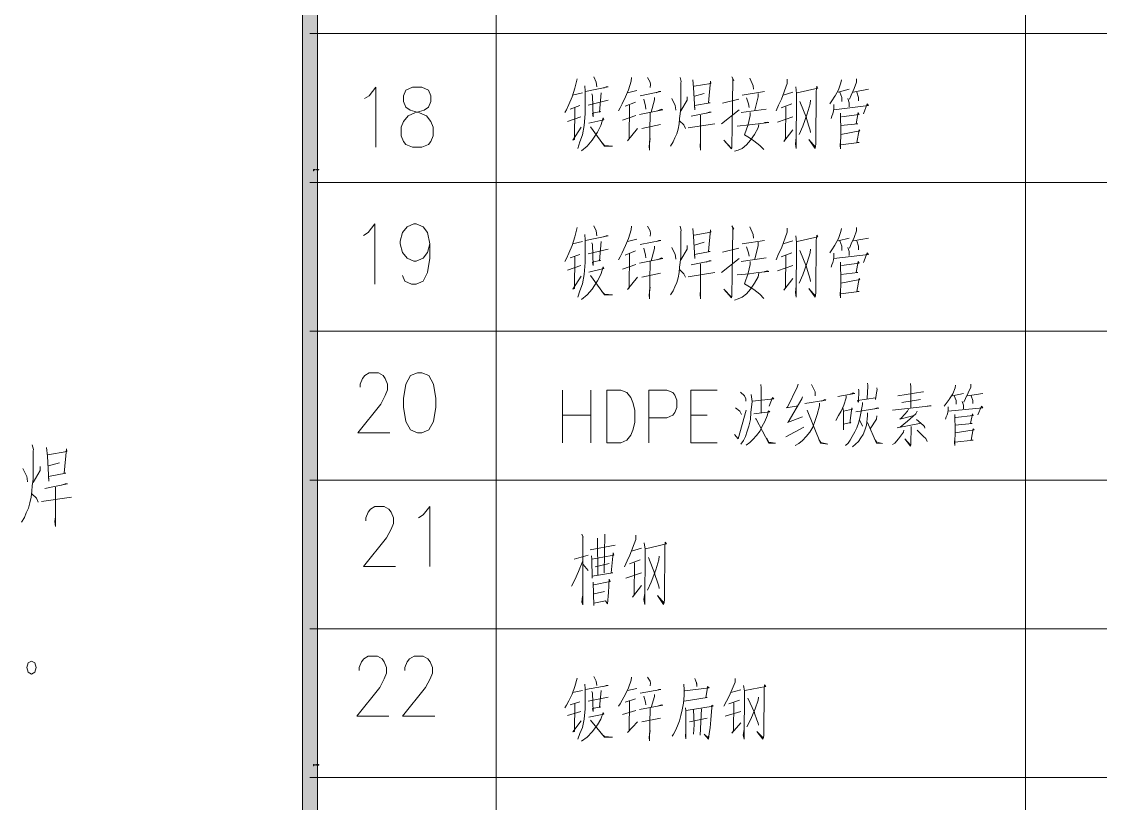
# Model space of a CAD drawing. Header units: millimetres. Extents: x 0 to 586, y 0 to 414.
# Drawn here: x 357.8 to 414.9, y 162.9 to 204.3 of the extents above; entities that cross this region are included whole.
import ezdxf

# ---------------------------------------------------------------- set-up
doc = ezdxf.new("R2010")
doc.units = ezdxf.units.MM

msp = doc.modelspace()

# ---------------------------------------------------------------- hatches: boundary and pattern name
h = msp.add_hatch(color=0)
h.dxf.hatch_style = 2
h.paths.add_polyline_path([(372.685028, 349.013639), (373.47525, 348.223417), (373.47525, 117.323306), (372.685028, 116.536611)])
h = msp.add_hatch(color=0)
h.dxf.hatch_style = 2
h.paths.add_polyline_path([(373.270639, 196.469), (373.263583, 196.490167), (373.277694, 196.490167), (373.267111, 196.490167), (373.267111, 196.479583)])
h = msp.add_hatch(color=0)
h.paths.add_polyline_path([(373.267111, 196.419611), (373.267111, 196.430194), (373.288278, 196.430194), (373.288278, 196.419611)])
h.paths.add_polyline_path([(373.270639, 196.430194), (373.270639, 196.419611)])
h.paths.add_polyline_path([(373.277694, 196.430194), (373.277694, 196.419611)])
h.paths.add_polyline_path([(373.281222, 196.430194), (373.281222, 196.419611)])
h = msp.add_hatch(color=0)
h.dxf.hatch_style = 2
h.paths.add_polyline_path([(373.270639, 196.447833), (373.281222, 196.444306), (373.291806, 196.444306), (373.281222, 196.444306), (373.291806, 196.43725), (373.281222, 196.43725), (373.291806, 196.433722), (373.270639, 196.433722), (373.277694, 196.444306)])
h = msp.add_hatch(color=0)
h.dxf.hatch_style = 2
h.paths.add_polyline_path([(373.288278, 196.479583), (373.295333, 196.469), (373.28475, 196.469), (373.288278, 196.479583), (373.281222, 196.490167), (373.288278, 196.479583), (373.291806, 196.490167)])
h = msp.add_hatch(color=0)
h.dxf.hatch_style = 2
h.paths.add_polyline_path([(373.312972, 196.469), (373.309444, 196.486639), (373.305917, 196.465472), (373.298861, 196.486639), (373.298861, 196.469), (373.298861, 196.490167), (373.305917, 196.472528), (373.309444, 196.490167)])
h = msp.add_hatch(color=0)
h.dxf.hatch_style = 2
h.paths.add_polyline_path([(373.3165, 196.479583), (373.330611, 196.479583)])
h = msp.add_hatch(color=0)
h.dxf.hatch_style = 2
h.paths.add_polyline_path([(373.341194, 196.490167), (373.334139, 196.479583), (373.337667, 196.469), (373.34825, 196.476056), (373.344722, 196.465472), (373.334139, 196.469), (373.334139, 196.479583), (373.337667, 196.490167)])
h = msp.add_hatch(color=0)
h.dxf.hatch_style = 2
h.paths.add_polyline_path([(373.369417, 196.490167), (373.38, 196.490167), (373.376472, 196.469)])
h = msp.add_hatch(color=0)
h.dxf.hatch_style = 2
h.paths.add_polyline_path([(373.387056, 196.490167), (373.397639, 196.490167), (373.394111, 196.469)])
h = msp.add_hatch(color=0)
h.dxf.hatch_style = 2
h.paths.add_polyline_path([(373.404694, 196.490167), (373.415278, 196.490167), (373.41175, 196.469)])
for points in [[(373.432917, 196.476056), (373.432917, 196.486639), (373.425861, 196.476056), (373.429389, 196.486639), (373.439972, 196.493694)], [(373.503472, 196.479583), (373.496417, 196.490167), (373.507, 196.490167)], [(373.432917, 164.927139), (373.422333, 164.923611), (373.429389, 164.934194), (373.425861, 164.944778), (373.436444, 164.944778), (373.4435, 164.934194)], [(373.503472, 164.930667), (373.496417, 164.920083), (373.496417, 164.930667), (373.496417, 164.94125), (373.507, 164.94125)], [(373.499944, 164.913028), (373.507, 164.923611), (373.510528, 164.934194), (373.510528, 164.944778), (373.521111, 164.944778), (373.521111, 164.916556), (373.517583, 164.927139)]]:
    msp.add_hatch(color=0).paths.add_polyline_path(points)
h = msp.add_hatch(color=0)
h.dxf.hatch_style = 2
h.paths.add_polyline_path([(373.436444, 196.472528), (373.447028, 196.472528), (373.425861, 196.465472), (373.436444, 196.465472), (373.425861, 196.472528)])
h = msp.add_hatch(color=0)
h.dxf.hatch_style = 2
h.paths.add_polyline_path([(373.4435, 196.479583), (373.4435, 196.490167)])
h = msp.add_hatch(color=0)
h.dxf.hatch_style = 2
h.paths.add_polyline_path([(373.450556, 196.493694), (373.450556, 196.479583)])
h = msp.add_hatch(color=0)
h.dxf.hatch_style = 2
h.paths.add_polyline_path([(373.464667, 196.469), (373.47525, 196.465472), (373.485833, 196.465472), (373.47525, 196.465472), (373.464667, 196.465472), (373.461139, 196.483111)])
h = msp.add_hatch(color=0)
h.dxf.hatch_style = 2
h.paths.add_polyline_path([(373.482306, 196.493694), (373.485833, 196.483111), (373.47525, 196.479583), (373.464667, 196.479583), (373.47525, 196.486639), (373.464667, 196.486639)])
h = msp.add_hatch(color=0)
h.dxf.hatch_style = 2
h.paths.add_polyline_path([(373.468194, 196.479583), (373.478778, 196.479583), (373.482306, 196.469), (373.478778, 196.479583), (373.471722, 196.469)])
h = msp.add_hatch(color=0)
h.paths.add_polyline_path([(373.499944, 196.461944), (373.507, 196.472528), (373.510528, 196.483111), (373.510528, 196.493694), (373.521111, 196.493694), (373.521111, 196.465472), (373.517583, 196.476056)])
h.paths.add_polyline_path([(373.510528, 196.493694), (373.510528, 196.483111)])
h = msp.add_hatch(color=0)
h.paths.add_polyline_path([(373.53875, 196.486639), (373.528167, 196.490167), (373.556389, 196.493694), (373.542278, 196.493694), (373.552861, 196.486639), (373.556389, 196.469), (373.531694, 196.465472), (373.531694, 196.476056)])
h.paths.add_polyline_path([(373.549333, 196.486639), (373.549333, 196.465472)])
h.paths.add_polyline_path([(373.531694, 196.486639), (373.531694, 196.465472)])
h = msp.add_hatch(color=0)
h.dxf.hatch_style = 2
h.paths.add_polyline_path([(373.270639, 164.920083), (373.263583, 164.937722), (373.277694, 164.94125), (373.267111, 164.94125), (373.267111, 164.930667)])
h = msp.add_hatch(color=0)
h.paths.add_polyline_path([(373.267111, 164.870694), (373.267111, 164.881278), (373.288278, 164.881278), (373.288278, 164.870694)])
h.paths.add_polyline_path([(373.270639, 164.881278), (373.270639, 164.870694)])
h.paths.add_polyline_path([(373.277694, 164.881278), (373.277694, 164.870694)])
h.paths.add_polyline_path([(373.281222, 164.881278), (373.281222, 164.870694)])
h = msp.add_hatch(color=0)
h.dxf.hatch_style = 2
h.paths.add_polyline_path([(373.270639, 164.898917), (373.281222, 164.895389), (373.291806, 164.895389), (373.281222, 164.895389), (373.291806, 164.888333), (373.281222, 164.888333), (373.291806, 164.884806), (373.270639, 164.884806), (373.277694, 164.895389)])
h = msp.add_hatch(color=0)
h.dxf.hatch_style = 2
h.paths.add_polyline_path([(373.288278, 164.930667), (373.295333, 164.920083), (373.28475, 164.920083), (373.288278, 164.930667), (373.281222, 164.94125), (373.288278, 164.930667), (373.291806, 164.94125)])
h = msp.add_hatch(color=0)
h.dxf.hatch_style = 2
h.paths.add_polyline_path([(373.312972, 164.920083), (373.309444, 164.937722), (373.305917, 164.916556), (373.298861, 164.937722), (373.298861, 164.920083), (373.298861, 164.937722), (373.305917, 164.923611), (373.309444, 164.94125)])
h = msp.add_hatch(color=0)
h.dxf.hatch_style = 2
h.paths.add_polyline_path([(373.3165, 164.930667), (373.330611, 164.930667)])
h = msp.add_hatch(color=0)
h.dxf.hatch_style = 2
h.paths.add_polyline_path([(373.341194, 164.94125), (373.334139, 164.930667), (373.337667, 164.920083), (373.34825, 164.927139), (373.344722, 164.916556), (373.334139, 164.920083), (373.334139, 164.930667), (373.337667, 164.94125)])
h = msp.add_hatch(color=0)
h.dxf.hatch_style = 2
h.paths.add_polyline_path([(373.369417, 164.94125), (373.38, 164.94125), (373.376472, 164.920083)])
h = msp.add_hatch(color=0)
h.dxf.hatch_style = 2
h.paths.add_polyline_path([(373.387056, 164.94125), (373.397639, 164.94125), (373.394111, 164.920083)])
h = msp.add_hatch(color=0)
h.dxf.hatch_style = 2
h.paths.add_polyline_path([(373.404694, 164.94125), (373.415278, 164.94125), (373.41175, 164.920083)])
h = msp.add_hatch(color=0)
h.dxf.hatch_style = 2
h.paths.add_polyline_path([(373.436444, 164.923611), (373.447028, 164.923611), (373.425861, 164.916556), (373.436444, 164.916556), (373.425861, 164.923611)])
h = msp.add_hatch(color=0)
h.dxf.hatch_style = 2
h.paths.add_polyline_path([(373.4435, 164.930667), (373.4435, 164.94125)])
h = msp.add_hatch(color=0)
h.dxf.hatch_style = 2
h.paths.add_polyline_path([(373.450556, 164.944778), (373.450556, 164.930667)])
h = msp.add_hatch(color=0)
h.dxf.hatch_style = 2
h.paths.add_polyline_path([(373.464667, 164.920083), (373.47525, 164.916556), (373.485833, 164.916556), (373.47525, 164.916556), (373.464667, 164.916556), (373.461139, 164.930667)])
h = msp.add_hatch(color=0)
h.dxf.hatch_style = 2
h.paths.add_polyline_path([(373.482306, 164.944778), (373.482306, 164.934194), (373.468194, 164.930667)])
h = msp.add_hatch(color=0)
h.dxf.hatch_style = 2
h.paths.add_polyline_path([(373.468194, 164.930667), (373.478778, 164.930667), (373.482306, 164.920083), (373.478778, 164.930667), (373.471722, 164.920083)])
h = msp.add_hatch(color=0)
h.paths.add_polyline_path([(373.53875, 164.937722), (373.528167, 164.94125), (373.556389, 164.944778), (373.542278, 164.94125), (373.552861, 164.937722), (373.556389, 164.920083), (373.531694, 164.916556), (373.531694, 164.927139)])
h.paths.add_polyline_path([(373.549333, 164.937722), (373.549333, 164.916556)])
h.paths.add_polyline_path([(373.531694, 164.937722), (373.531694, 164.916556)])

# ---------------------------------------------------------------- linework, layer by layer
at = {"color": 0, "lineweight": 0}
for points in [[(372.685028, 349.013639), (373.47525, 348.223417), (373.47525, 117.323306), (372.685028, 116.536611)], [(378.516444, 200.846972), (378.153083, 200.695278), (378.033139, 200.391889), (378.033139, 200.0885), (378.153083, 199.785111), (378.3965, 199.633417), (378.883333, 199.481722), (379.246694, 199.330028), (379.490111, 199.026639), (379.610056, 198.72325), (379.610056, 198.268167), (379.490111, 197.964778), (379.366639, 197.813083), (379.003278, 197.661389), (378.516444, 197.661389), (378.153083, 197.813083), (378.033139, 197.964778), (377.909667, 198.268167), (377.909667, 198.72325), (378.033139, 199.026639), (378.276556, 199.330028), (378.639917, 199.481722), (379.123222, 199.633417), (379.366639, 199.785111), (379.490111, 200.0885), (379.490111, 200.391889), (379.366639, 200.695278), (379.003278, 200.846972)], [(373.270639, 196.469), (373.263583, 196.490167), (373.277694, 196.490167), (373.267111, 196.490167), (373.267111, 196.479583)], [(373.267111, 196.419611), (373.267111, 196.430194), (373.288278, 196.430194), (373.288278, 196.419611)], [(373.270639, 196.447833), (373.281222, 196.444306), (373.291806, 196.444306), (373.281222, 196.444306), (373.291806, 196.43725), (373.281222, 196.43725), (373.291806, 196.433722), (373.270639, 196.433722), (373.277694, 196.444306)], [(373.270639, 196.430194), (373.270639, 196.419611)], [(373.277694, 196.430194), (373.277694, 196.419611)], [(373.288278, 196.479583), (373.295333, 196.469), (373.28475, 196.469), (373.288278, 196.479583), (373.281222, 196.490167), (373.288278, 196.479583), (373.291806, 196.490167)], [(373.281222, 196.430194), (373.281222, 196.419611)], [(373.312972, 196.469), (373.309444, 196.486639), (373.305917, 196.465472), (373.298861, 196.486639), (373.298861, 196.469), (373.298861, 196.490167), (373.305917, 196.472528), (373.309444, 196.490167)], [(373.3165, 196.479583), (373.330611, 196.479583)], [(373.341194, 196.490167), (373.334139, 196.479583), (373.337667, 196.469), (373.34825, 196.476056), (373.344722, 196.465472), (373.334139, 196.469), (373.334139, 196.479583), (373.337667, 196.490167)], [(373.369417, 196.490167), (373.38, 196.490167), (373.376472, 196.469)], [(373.387056, 196.490167), (373.397639, 196.490167), (373.394111, 196.469)], [(373.404694, 196.490167), (373.415278, 196.490167), (373.41175, 196.469)], [(373.432917, 196.476056), (373.432917, 196.486639), (373.425861, 196.476056), (373.429389, 196.486639), (373.439972, 196.493694)], [(373.436444, 196.472528), (373.447028, 196.472528), (373.425861, 196.465472), (373.436444, 196.465472), (373.425861, 196.472528)], [(373.4435, 196.479583), (373.4435, 196.490167)], [(373.450556, 196.493694), (373.450556, 196.479583)], [(373.464667, 196.469), (373.47525, 196.465472), (373.485833, 196.465472), (373.47525, 196.465472), (373.464667, 196.465472), (373.461139, 196.483111)], [(373.482306, 196.493694), (373.485833, 196.483111), (373.47525, 196.479583), (373.464667, 196.479583), (373.47525, 196.486639), (373.464667, 196.486639)], [(373.468194, 196.479583), (373.478778, 196.479583), (373.482306, 196.469), (373.478778, 196.479583), (373.471722, 196.469)], [(373.503472, 196.479583), (373.496417, 196.490167), (373.507, 196.490167)], [(373.499944, 196.461944), (373.507, 196.472528), (373.510528, 196.483111), (373.510528, 196.493694), (373.521111, 196.493694), (373.521111, 196.465472), (373.517583, 196.476056)], [(373.510528, 196.493694), (373.510528, 196.483111)], [(373.53875, 196.486639), (373.528167, 196.490167), (373.556389, 196.493694), (373.542278, 196.493694), (373.552861, 196.486639), (373.556389, 196.469), (373.531694, 196.465472), (373.531694, 196.476056)], [(373.531694, 196.486639), (373.531694, 196.465472)], [(373.549333, 196.486639), (373.549333, 196.465472)], [(378.770444, 185.712806), (378.407083, 185.561111), (378.163667, 185.106028), (378.040194, 184.347556), (378.040194, 183.892472), (378.163667, 183.134), (378.407083, 182.678917), (378.770444, 182.527222), (379.010333, 182.527222), (379.377222, 182.678917), (379.617111, 183.134), (379.740583, 183.892472), (379.740583, 184.347556), (379.617111, 185.106028), (379.377222, 185.561111), (379.010333, 185.712806)], [(388.799917, 182.005111), (388.799917, 184.792056), (389.544278, 184.792056), (389.861778, 184.661528), (390.073444, 184.393417), (390.182806, 184.128833), (390.288639, 183.730194), (390.288639, 183.066972), (390.182806, 182.668333), (390.073444, 182.40375), (389.861778, 182.139167), (389.544278, 182.005111)], [(358.580972, 170.08475), (358.510417, 170.331694), (358.337556, 170.434), (358.164694, 170.331694), (358.094139, 170.08475), (358.164694, 169.837806), (358.337556, 169.7355), (358.510417, 169.837806)], [(373.270639, 164.920083), (373.263583, 164.937722), (373.277694, 164.94125), (373.267111, 164.94125), (373.267111, 164.930667)], [(373.267111, 164.870694), (373.267111, 164.881278), (373.288278, 164.881278), (373.288278, 164.870694)], [(373.270639, 164.898917), (373.281222, 164.895389), (373.291806, 164.895389), (373.281222, 164.895389), (373.291806, 164.888333), (373.281222, 164.888333), (373.291806, 164.884806), (373.270639, 164.884806), (373.277694, 164.895389)], [(373.270639, 164.881278), (373.270639, 164.870694)], [(373.277694, 164.881278), (373.277694, 164.870694)], [(373.288278, 164.930667), (373.295333, 164.920083), (373.28475, 164.920083), (373.288278, 164.930667), (373.281222, 164.94125), (373.288278, 164.930667), (373.291806, 164.94125)], [(373.281222, 164.881278), (373.281222, 164.870694)], [(373.312972, 164.920083), (373.309444, 164.937722), (373.305917, 164.916556), (373.298861, 164.937722), (373.298861, 164.920083), (373.298861, 164.937722), (373.305917, 164.923611), (373.309444, 164.94125)], [(373.3165, 164.930667), (373.330611, 164.930667)], [(373.341194, 164.94125), (373.334139, 164.930667), (373.337667, 164.920083), (373.34825, 164.927139), (373.344722, 164.916556), (373.334139, 164.920083), (373.334139, 164.930667), (373.337667, 164.94125)], [(373.369417, 164.94125), (373.38, 164.94125), (373.376472, 164.920083)], [(373.387056, 164.94125), (373.397639, 164.94125), (373.394111, 164.920083)], [(373.404694, 164.94125), (373.415278, 164.94125), (373.41175, 164.920083)], [(373.432917, 164.927139), (373.422333, 164.923611), (373.429389, 164.934194), (373.425861, 164.944778), (373.436444, 164.944778), (373.4435, 164.934194)], [(373.436444, 164.923611), (373.447028, 164.923611), (373.425861, 164.916556), (373.436444, 164.916556), (373.425861, 164.923611)], [(373.4435, 164.930667), (373.4435, 164.94125)], [(373.450556, 164.944778), (373.450556, 164.930667)], [(373.464667, 164.920083), (373.47525, 164.916556), (373.485833, 164.916556), (373.47525, 164.916556), (373.464667, 164.916556), (373.461139, 164.930667)], [(373.482306, 164.944778), (373.482306, 164.934194), (373.468194, 164.930667)], [(373.468194, 164.930667), (373.478778, 164.930667), (373.482306, 164.920083), (373.478778, 164.930667), (373.471722, 164.920083)], [(373.503472, 164.930667), (373.496417, 164.920083), (373.496417, 164.930667), (373.496417, 164.94125), (373.507, 164.94125)], [(373.499944, 164.913028), (373.507, 164.923611), (373.510528, 164.934194), (373.510528, 164.944778), (373.521111, 164.944778), (373.521111, 164.916556), (373.517583, 164.927139)], [(373.53875, 164.937722), (373.528167, 164.94125), (373.556389, 164.944778), (373.542278, 164.94125), (373.552861, 164.937722), (373.556389, 164.920083), (373.531694, 164.916556), (373.531694, 164.927139)], [(373.531694, 164.937722), (373.531694, 164.916556)], [(373.549333, 164.937722), (373.549333, 164.916556)]]:
    msp.add_lwpolyline(points, close=True, dxfattribs=at)
for points in [[(382.93675, 348.618528), (382.93675, 116.928194)], [(410.982583, 348.618528), (410.982583, 116.928194)], [(410.982583, 348.618528), (410.982583, 116.928194)], [(410.982583, 348.618528), (410.982583, 116.928194)], [(373.080139, 203.690361), (532.599194, 203.690361)], [(387.226528, 201.298528), (387.117167, 200.801111), (386.965472, 200.335444), (386.792611, 199.933278), (386.662083, 199.654583), (386.573889, 199.499361)], [(388.115528, 201.393778), (388.246056, 201.111556), (388.27075, 200.864611)], [(390.115778, 201.362028), (390.094611, 201.175056), (389.942917, 200.709389), (389.791222, 200.335444), (389.618361, 199.965028), (389.509, 199.746306), (389.420806, 199.591083)], [(390.965972, 201.362028), (391.0965, 201.111556), (391.117667, 200.988083), (391.0965, 200.832861)], [(392.680472, 201.362028), (392.7475, 201.143306), (392.726333, 201.083333), (392.726333, 200.180222), (392.726333, 199.746306), (392.680472, 199.435861), (392.659306, 199.188917), (392.638139, 198.906694), (392.574639, 198.628), (392.507611, 198.381056), (392.39825, 198.162333), (392.313583, 197.947139), (392.183056, 197.728417)], [(393.354278, 201.238556), (393.400139, 200.832861), (393.463639, 199.654583), (393.442472, 199.869778), (394.267972, 200.025), (394.183306, 200.025), (394.289139, 201.175056), (394.310306, 201.051583), (393.421306, 200.896361)], [(395.421556, 201.393778), (395.530917, 201.206806), (395.485056, 201.266778), (395.442722, 198.751472), (395.421556, 197.728417), (395.421556, 197.636694), (395.400389, 197.573194), (395.008806, 198.038861), (395.400389, 197.604944)], [(396.377583, 201.330278), (396.550444, 200.928111), (396.571611, 200.741139)], [(398.356667, 201.266778), (398.356667, 201.051583), (398.04975, 200.211972), (397.898056, 199.901528), (397.767528, 199.591083)], [(401.22475, 201.238556), (401.203583, 201.083333), (401.073056, 200.709389), (400.896667, 200.398944), (400.8755, 200.367194), (400.723806, 200.12025), (400.614444, 199.965028)], [(402.029083, 201.298528), (402.029083, 201.111556), (401.898556, 200.772889), (401.746861, 200.430694), (401.658667, 200.211972)], [(375.969389, 200.240194), (376.212806, 200.391889), (376.576167, 200.846972), (376.576167, 197.661389)], [(386.986639, 200.430694), (387.50875, 200.554167)], [(387.639278, 200.928111), (387.660444, 200.645889), (387.660444, 200.0885), (387.660444, 199.435861), (387.596944, 198.814972), (387.50875, 198.317556), (387.378222, 197.947139), (387.268861, 197.604944)], [(387.681611, 200.617667), (388.877528, 200.864611), (388.768167, 200.864611), (388.637639, 200.801111)], [(388.507111, 200.554167), (388.422444, 199.527583), (388.485944, 199.559333), (388.052028, 199.467611), (388.073194, 199.280639), (388.052028, 200.398944), (388.009694, 200.490667)], [(389.900583, 200.554167), (390.398, 200.677639)], [(390.574389, 200.398944), (391.660944, 200.617667), (391.551583, 200.617667), (391.442222, 200.554167)], [(395.964833, 200.430694), (397.16075, 200.617667)], [(398.137944, 200.430694), (398.660056, 200.585917)], [(398.81175, 200.864611), (398.854083, 200.522417), (398.832917, 197.604944), (398.790583, 197.851889), (398.832917, 198.194083)], [(398.87525, 200.554167), (399.9865, 200.801111), (399.919472, 200.896361), (399.898306, 200.617667), (399.877139, 197.851889), (399.855972, 197.696667), (399.834806, 197.604944), (399.506722, 198.070611), (399.855972, 197.664917)], [(401.051889, 200.585917), (401.6375, 200.741139)], [(401.136556, 200.585917), (401.245917, 200.307222), (401.245917, 200.0885)], [(401.856222, 200.585917), (402.660556, 200.741139)], [(402.05025, 200.585917), (402.138444, 200.307222), (402.138444, 200.12025)], [(387.812139, 199.901528), (388.877528, 200.152)], [(390.313333, 200.05675), (389.770056, 199.838028)], [(390.768417, 200.211972), (390.856611, 199.838028), (390.877778, 199.682806)], [(391.332861, 200.307222), (391.332861, 200.180222), (391.16, 199.527583)], [(392.246556, 200.243722), (392.419417, 199.869778), (392.444111, 199.778056), (392.465278, 199.622833)], [(393.050889, 200.335444), (393.050889, 200.152), (392.726333, 199.591083)], [(393.442472, 200.367194), (393.964583, 200.522417)], [(394.920611, 199.99325), (395.788444, 200.211972)], [(396.204722, 200.275472), (396.310556, 199.965028), (396.33525, 199.778056)], [(396.8115, 200.522417), (396.8115, 200.335444), (396.638639, 199.622833)], [(399.594917, 200.152), (399.57375, 199.965028), (399.418528, 199.435861), (399.182167, 198.783222), (398.984611, 198.349306)], [(399.030472, 200.0885), (399.376194, 199.217139), (399.376194, 199.188917), (399.506722, 198.783222), (399.57375, 198.568028), (399.594917, 198.441028)], [(401.570472, 200.243722), (401.6375, 200.025), (401.6375, 199.809806)], [(387.378222, 199.869778), (386.856111, 199.682806)], [(387.117167, 199.746306), (387.096, 198.070611), (387.007806, 198.038861), (387.441722, 198.72325)], [(390.009944, 199.901528), (389.98525, 198.102361), (389.900583, 198.007111), (390.422694, 198.65975)], [(390.528528, 199.404111), (391.770306, 199.654583), (391.703278, 199.682806), (391.484556, 199.591083)], [(391.0965, 199.499361), (391.071806, 197.509694), (391.050639, 197.728417), (391.0965, 198.130583)], [(393.269611, 199.312389), (394.335, 199.527583), (394.225639, 199.527583), (394.073944, 199.467611)], [(394.878278, 198.906694), (395.813139, 199.654583)], [(395.918972, 199.499361), (397.245417, 199.682806)], [(396.39875, 199.499361), (396.39875, 199.344139), (396.289389, 198.878472), (396.095361, 198.317556), (396.356417, 198.162333), (396.592778, 198.007111), (396.899694, 197.760167), (397.114889, 197.541444)], [(398.593028, 199.965028), (398.028583, 199.746306)], [(398.289639, 199.809806), (398.268472, 198.102361), (398.180278, 197.975361), (398.660056, 198.59625)], [(400.833167, 199.933278), (400.833167, 199.714556), (400.812, 199.591083), (400.766139, 199.435861), (400.723806, 199.312389), (400.681472, 199.188917)], [(400.833167, 199.654583), (402.660556, 199.869778), (402.593528, 199.965028), (402.3995, 199.435861)], [(401.182417, 199.467611), (401.182417, 199.312389), (401.203583, 198.59625), (401.182417, 197.573194), (401.157722, 197.760167), (401.182417, 198.007111)], [(401.22475, 199.280639), (402.159611, 199.404111), (402.117278, 199.499361), (402.007917, 198.906694), (402.092583, 198.906694), (401.203583, 198.814972)], [(386.725583, 199.033694), (387.420556, 199.280639)], [(387.858, 198.938444), (388.637639, 199.125417), (388.616472, 199.217139), (388.485944, 198.814972), (388.313083, 198.472778), (388.030861, 198.038861), (387.769806, 197.728417), (387.466417, 197.481472)], [(390.3345, 199.344139), (389.639528, 199.093667)], [(390.659056, 198.65975), (391.639778, 198.878472)], [(392.659306, 199.061917), (392.878028, 198.846722), (392.962694, 198.65975)], [(393.117917, 198.6915), (394.529028, 198.906694)], [(393.767028, 199.372361), (393.767028, 197.509694), (393.745861, 197.760167), (393.767028, 197.975361)], [(396.853833, 198.878472), (396.8115, 198.6915), (396.617472, 198.349306), (396.419917, 198.038861), (396.204722, 197.791917), (395.964833, 197.604944), (395.767278, 197.509694), (395.57325, 197.449722)], [(395.703778, 198.783222), (396.356417, 198.846722), (396.8115, 198.906694), (397.375944, 198.970194), (397.312444, 199.001944), (397.16075, 198.970194)], [(398.660056, 199.280639), (397.834556, 199.001944)], [(387.942667, 198.751472), (388.6835, 197.728417), (389.09625, 197.728417), (388.6835, 197.760167), (388.531806, 197.915389)], [(401.203583, 198.349306), (402.201944, 198.536278), (402.159611, 198.59625), (402.05025, 197.915389), (402.159611, 197.915389), (401.182417, 197.791917)], [(373.080139, 195.80225), (532.599194, 195.80225)], [(375.916472, 192.994139), (376.159889, 193.145833), (376.52325, 193.600917), (376.52325, 190.415333)], [(379.437194, 192.539056), (379.313722, 192.083972), (379.073833, 191.780583), (378.706944, 191.628889), (378.587, 191.628889), (378.223639, 191.780583), (377.980222, 192.083972), (377.860278, 192.539056), (377.860278, 192.69075), (377.980222, 193.145833), (378.223639, 193.449222), (378.587, 193.600917), (378.706944, 193.600917), (379.073833, 193.449222), (379.313722, 193.145833), (379.437194, 192.539056), (379.437194, 191.780583), (379.313722, 191.022111), (379.073833, 190.567028), (378.706944, 190.415333), (378.467056, 190.415333), (378.103694, 190.567028), (377.980222, 190.870417)], [(387.226528, 193.410417), (387.117167, 192.916528), (386.965472, 192.450861), (386.792611, 192.045167), (386.662083, 191.766472), (386.573889, 191.61125)], [(388.115528, 193.505667), (388.246056, 193.226972), (388.27075, 192.9765)], [(390.115778, 193.473917), (390.094611, 193.286944), (389.942917, 192.821278), (389.791222, 192.450861), (389.618361, 192.076917), (389.509, 191.858194), (389.420806, 191.702972)], [(390.965972, 193.473917), (391.0965, 193.226972), (391.117667, 193.099972), (391.0965, 192.94475)], [(392.680472, 193.473917), (392.7475, 193.255194), (392.726333, 193.195222), (392.726333, 192.295639), (392.726333, 191.858194), (392.680472, 191.54775), (392.659306, 191.300806), (392.638139, 191.022111), (392.574639, 190.739889), (392.507611, 190.492944), (392.39825, 190.274222), (392.313583, 190.059028), (392.183056, 189.840306)], [(393.354278, 193.350444), (393.400139, 192.94475), (393.463639, 191.766472), (393.442472, 191.985194), (394.267972, 192.140417), (394.183306, 192.140417), (394.289139, 193.286944), (394.310306, 193.163472), (393.421306, 193.00825)], [(395.421556, 193.505667), (395.530917, 193.318694), (395.485056, 193.382194), (395.442722, 190.866889), (395.421556, 189.840306), (395.421556, 189.748583), (395.400389, 189.685083), (395.008806, 190.15075), (395.400389, 189.716833)], [(396.377583, 193.442167), (396.550444, 193.04), (396.571611, 192.853028)], [(398.356667, 193.382194), (398.356667, 193.163472), (398.04975, 192.323861), (397.898056, 192.013417), (397.767528, 191.702972)], [(401.22475, 193.350444), (401.203583, 193.195222), (401.073056, 192.821278), (400.896667, 192.510833), (400.8755, 192.479083), (400.723806, 192.232139), (400.614444, 192.076917)], [(402.029083, 193.410417), (402.029083, 193.226972), (401.898556, 192.884778), (401.746861, 192.542583), (401.658667, 192.323861)], [(386.986639, 192.542583), (387.50875, 192.666056)], [(387.639278, 193.04), (387.660444, 192.761306), (387.660444, 192.200389), (387.660444, 191.54775), (387.596944, 190.926861), (387.50875, 190.429444), (387.378222, 190.059028), (387.268861, 189.716833)], [(387.681611, 192.729556), (388.877528, 192.9765), (388.768167, 192.9765), (388.637639, 192.916528)], [(388.507111, 192.666056), (388.422444, 191.643), (388.485944, 191.671222), (388.052028, 191.5795), (388.073194, 191.392528), (388.052028, 192.510833), (388.009694, 192.606083)], [(389.900583, 192.666056), (390.398, 192.789528)], [(390.574389, 192.510833), (391.660944, 192.729556), (391.551583, 192.729556), (391.442222, 192.666056)], [(393.442472, 192.479083), (393.964583, 192.634306)], [(395.964833, 192.542583), (397.16075, 192.729556)], [(396.8115, 192.634306), (396.8115, 192.450861), (396.638639, 191.734722)], [(398.137944, 192.542583), (398.660056, 192.697806)], [(398.81175, 192.9765), (398.854083, 192.634306), (398.832917, 189.716833), (398.790583, 189.963778), (398.832917, 190.305972)], [(398.87525, 192.666056), (399.9865, 192.916528), (399.919472, 193.00825), (399.898306, 192.729556), (399.877139, 189.963778), (399.855972, 189.808556), (399.834806, 189.716833), (399.506722, 190.1825), (399.855972, 189.780333)], [(401.051889, 192.697806), (401.6375, 192.853028)], [(401.136556, 192.697806), (401.245917, 192.419111), (401.245917, 192.200389)], [(401.856222, 192.697806), (402.660556, 192.853028)], [(402.05025, 192.697806), (402.138444, 192.419111), (402.138444, 192.232139)], [(387.378222, 191.985194), (386.856111, 191.798222)], [(387.812139, 192.013417), (388.877528, 192.263889)], [(390.313333, 192.168639), (389.770056, 191.953444)], [(390.009944, 192.013417), (389.98525, 190.21425), (389.900583, 190.119), (390.422694, 190.771639)], [(390.768417, 192.323861), (390.856611, 191.953444), (390.877778, 191.798222)], [(391.332861, 192.419111), (391.332861, 192.295639), (391.16, 191.643)], [(392.246556, 192.355611), (392.419417, 191.985194), (392.444111, 191.889944), (392.465278, 191.734722)], [(393.050889, 192.450861), (393.050889, 192.263889), (392.726333, 191.702972)], [(394.920611, 192.108667), (395.788444, 192.323861)], [(396.204722, 192.387361), (396.310556, 192.076917), (396.33525, 191.889944)], [(398.593028, 192.076917), (398.028583, 191.858194)], [(399.594917, 192.263889), (399.57375, 192.076917), (399.418528, 191.54775), (399.182167, 190.895111), (398.984611, 190.461194)], [(399.030472, 192.200389), (399.376194, 191.332556), (399.376194, 191.300806), (399.506722, 190.895111), (399.57375, 190.679917), (399.594917, 190.556444)], [(400.833167, 192.045167), (400.833167, 191.829972), (400.812, 191.702972), (400.766139, 191.54775), (400.723806, 191.424278), (400.681472, 191.300806)], [(400.833167, 191.766472), (402.660556, 191.985194), (402.593528, 192.076917), (402.3995, 191.54775)], [(401.570472, 192.355611), (401.6375, 192.140417), (401.6375, 191.921694)], [(387.117167, 191.858194), (387.096, 190.1825), (387.007806, 190.15075), (387.441722, 190.835139)], [(390.3345, 191.456028), (389.639528, 191.205556)], [(390.528528, 191.516), (391.770306, 191.766472), (391.703278, 191.798222), (391.484556, 191.702972)], [(391.0965, 191.61125), (391.071806, 189.625111), (391.050639, 189.840306), (391.0965, 190.246)], [(393.269611, 191.424278), (394.335, 191.643), (394.225639, 191.643), (394.073944, 191.5795)], [(393.767028, 191.487778), (393.767028, 189.625111), (393.745861, 189.872056), (393.767028, 190.090778)], [(394.878278, 191.022111), (395.813139, 191.766472)], [(395.918972, 191.61125), (397.245417, 191.798222)], [(396.39875, 191.61125), (396.39875, 191.456028), (396.289389, 190.990361), (396.095361, 190.429444), (396.356417, 190.274222), (396.592778, 190.119), (396.899694, 189.872056), (397.114889, 189.653333)], [(398.289639, 191.921694), (398.268472, 190.21425), (398.180278, 190.090778), (398.660056, 190.711667)], [(401.182417, 191.5795), (401.182417, 191.424278), (401.203583, 190.711667), (401.182417, 189.685083), (401.157722, 189.872056), (401.182417, 190.119)], [(401.22475, 191.392528), (402.159611, 191.516), (402.117278, 191.61125), (402.007917, 191.022111), (402.092583, 191.022111), (401.203583, 190.926861)], [(386.725583, 191.145583), (387.420556, 191.392528)], [(387.858, 191.050333), (388.637639, 191.237306), (388.616472, 191.332556), (388.485944, 190.926861), (388.313083, 190.584667), (388.030861, 190.15075), (387.769806, 189.840306), (387.466417, 189.593361)], [(387.942667, 190.866889), (388.6835, 189.840306), (389.09625, 189.840306), (388.6835, 189.872056), (388.531806, 190.027278)], [(390.659056, 190.771639), (391.639778, 190.990361)], [(392.659306, 191.177333), (392.878028, 190.958611), (392.962694, 190.771639)], [(393.117917, 190.803389), (394.529028, 191.022111)], [(396.853833, 190.990361), (396.8115, 190.803389), (396.617472, 190.461194), (396.419917, 190.15075), (396.204722, 189.903806), (395.964833, 189.716833), (395.767278, 189.625111), (395.57325, 189.561611)], [(395.703778, 190.895111), (396.356417, 190.958611), (396.8115, 191.022111), (397.375944, 191.082083), (397.312444, 191.113833), (397.16075, 191.082083)], [(398.660056, 191.392528), (397.834556, 191.113833)], [(401.203583, 190.461194), (402.201944, 190.648167), (402.159611, 190.711667), (402.05025, 190.027278), (402.159611, 190.027278), (401.182417, 189.903806)], [(373.080139, 187.914139), (532.599194, 187.914139)], [(375.736556, 184.954333), (375.736556, 185.106028), (375.8565, 185.409417), (375.979972, 185.561111), (376.219861, 185.712806), (376.706694, 185.712806), (376.950111, 185.561111), (377.070056, 185.409417), (377.193528, 185.106028), (377.193528, 184.802639), (377.070056, 184.49925), (376.826639, 184.044167), (375.613083, 182.527222), (377.313472, 182.527222)], [(402.604111, 185.162472), (402.625278, 185.056639), (402.625278, 185.000194), (402.582944, 184.347556)], [(404.886583, 185.137778), (404.90775, 184.947278), (404.90775, 183.8325)], [(386.464528, 182.005111), (386.464528, 184.792056)], [(387.95325, 184.792056), (387.95325, 182.005111)], [(391.029472, 182.005111), (391.029472, 184.792056), (391.9855, 184.792056), (392.303, 184.661528), (392.412361, 184.527472), (392.518194, 184.262889), (392.518194, 183.86425), (392.412361, 183.599667), (392.303, 183.465611), (391.9855, 183.331556), (391.029472, 183.331556)], [(393.259028, 182.005111), (393.259028, 184.792056), (394.641917, 184.792056)], [(395.887222, 184.675639), (396.102417, 184.485139), (396.169444, 184.322861), (396.169444, 184.2135)], [(396.451667, 184.566278), (396.494, 184.185278), (396.4305, 183.613778), (396.409333, 183.232778), (396.321139, 182.88), (396.232944, 182.608361), (396.148278, 182.336722), (396.038917, 182.121528), (395.908389, 181.931028)], [(396.952611, 185.081333), (396.973778, 184.919056), (396.973778, 183.589083)], [(398.928167, 185.109556), (398.885833, 184.947278), (398.363722, 183.885417), (398.300222, 183.860722), (398.928167, 183.966556)], [(399.647833, 185.081333), (399.841861, 184.700333), (399.841861, 184.485139)], [(401.037778, 184.456917), (401.930306, 184.619194), (401.842111, 184.647417), (401.820944, 184.619194), (401.711583, 184.5945)], [(402.124333, 184.837917), (402.1455, 184.785), (402.124333, 184.157056), (402.082, 184.238194), (403.038028, 184.375778)], [(403.101528, 184.919056), (403.126222, 184.809694), (403.101528, 184.756778), (403.038028, 184.294639)], [(405.581556, 184.700333), (405.535694, 184.700333), (404.212778, 184.485139)], [(407.274889, 185.056639), (407.253722, 184.919056), (407.123194, 184.5945), (406.950333, 184.322861), (406.929167, 184.294639), (406.777472, 184.075917), (406.668111, 183.941861)], [(407.102028, 184.485139), (407.687639, 184.619194)], [(408.079222, 185.109556), (408.079222, 184.947278), (407.948694, 184.647417), (407.797, 184.347556), (407.712333, 184.157056)], [(407.906361, 184.485139), (408.710694, 184.619194)], [(396.515167, 184.2135), (397.647583, 184.322861), (397.580556, 184.404), (397.407694, 183.941861)], [(399.168056, 184.428694), (399.125722, 184.322861), (398.406056, 183.098722), (398.363722, 183.0705), (399.168056, 183.370361)], [(400.060583, 184.104139), (400.060583, 183.966556), (399.951222, 183.507944), (399.841861, 183.179861), (399.711333, 182.827083), (399.559639, 182.555444), (399.365611, 182.336722), (399.168056, 182.121528), (398.974028, 181.955722), (398.776472, 181.849889)], [(399.298583, 184.075917), (400.406306, 184.266417), (400.342806, 184.294639), (400.191111, 184.2135)], [(401.471694, 184.485139), (401.471694, 184.375778), (401.362333, 183.994778), (401.210639, 183.670222), (401.080111, 183.4515), (400.928417, 183.179861)], [(402.343056, 184.132361), (402.343056, 184.023), (402.212528, 183.398583), (402.1455, 183.098722), (402.036139, 182.798861), (401.930306, 182.583667), (401.799778, 182.336722), (401.690417, 182.146222), (401.581056, 181.983944), (401.450528, 181.849889)], [(404.427972, 184.132361), (405.408694, 184.294639)], [(407.190222, 184.485139), (407.299583, 184.238194), (407.299583, 184.051222)], [(407.624139, 184.185278), (407.687639, 183.994778), (407.687639, 183.804278)], [(408.103917, 184.485139), (408.188583, 184.238194), (408.188583, 184.075917)], [(386.464528, 183.465611), (387.95325, 183.465611)], [(393.259028, 183.465611), (394.109222, 183.465611)], [(395.559139, 182.446083), (395.756694, 182.202667), (396.190611, 183.723139)], [(395.626167, 183.860722), (395.841361, 183.670222), (395.929556, 183.507944)], [(396.582194, 183.532639), (397.428861, 183.642), (397.365361, 183.694917), (397.298333, 183.423278), (397.167806, 183.126944), (397.037278, 182.88), (396.927917, 182.636583), (396.733889, 182.393167), (396.539861, 182.174444), (396.384639, 182.012167), (396.190611, 181.874583)], [(399.407944, 183.723139), (400.124083, 181.983944), (400.515667, 181.931028), (400.14525, 182.012167), (400.039417, 182.174444)], [(401.298833, 183.860722), (401.341167, 183.670222), (401.341167, 182.6895), (401.341167, 182.989361), (401.73275, 183.0705), (401.66925, 183.045806), (401.778611, 183.860722), (401.820944, 183.779583), (401.341167, 183.670222)], [(402.604111, 183.589083), (402.604111, 183.423278), (402.55825, 182.936444), (402.473583, 182.664806), (402.385389, 182.446083), (402.254861, 182.255583), (402.124333, 182.065083), (401.820944, 181.793444)], [(401.993806, 183.642), (403.210889, 183.8325), (403.126222, 183.860722), (402.995694, 183.804278)], [(403.101528, 183.423278), (403.080361, 183.261), (402.755806, 182.745944)], [(405.775583, 183.941861), (405.884944, 183.966556), (405.973139, 183.966556), (403.930556, 183.723139)], [(405.232306, 183.670222), (405.168806, 183.532639), (404.734889, 183.151639), (404.343306, 182.827083), (404.188083, 182.798861), (405.451028, 183.045806)], [(404.777222, 183.779583), (404.734889, 183.670222), (404.406806, 183.317444), (404.318611, 183.261), (405.080611, 183.4515)], [(406.883306, 183.913639), (406.883306, 183.723139), (406.862139, 183.613778), (406.819806, 183.479722), (406.777472, 183.370361), (406.731611, 183.261)], [(406.883306, 183.670222), (408.710694, 183.860722), (408.647194, 183.941861), (408.449639, 183.479722)], [(407.232556, 183.507944), (407.232556, 183.370361), (407.253722, 182.745944), (407.232556, 181.849889), (407.211389, 182.012167), (407.232556, 182.230889)], [(407.274889, 183.342139), (408.20975, 183.4515), (408.167417, 183.532639), (408.058056, 183.017583), (408.14625, 183.017583), (407.253722, 182.936444)], [(396.670389, 183.289222), (396.712722, 183.261), (397.386528, 181.983944), (397.73225, 181.983944), (397.386528, 182.040389), (397.256, 182.255583)], [(402.191361, 183.208083), (402.343056, 182.88)], [(402.604111, 183.0705), (403.080361, 181.983944), (403.408444, 181.955722), (403.101528, 182.040389), (402.995694, 182.174444)], [(404.928917, 182.855306), (404.90775, 181.902806), (404.886583, 181.821667), (404.579667, 182.202667), (404.886583, 181.874583)], [(405.211139, 183.232778), (405.560389, 182.936444), (405.623889, 182.855306), (405.645056, 182.774167)], [(398.279056, 182.312028), (399.235083, 182.827083)], [(404.537333, 182.664806), (404.516167, 182.555444), (404.255111, 182.202667), (404.057556, 181.983944), (403.930556, 181.902806)], [(405.232306, 182.664806), (405.581556, 182.336722), (405.690917, 182.230889), (405.775583, 182.065083)], [(407.253722, 182.527222), (408.255611, 182.6895), (408.20975, 182.745944), (408.103917, 182.146222), (408.20975, 182.146222), (407.232556, 182.040389)], [(358.372833, 181.888694), (358.446917, 181.64175), (358.422222, 181.574722), (358.422222, 180.558722), (358.422222, 180.071889), (358.372833, 179.722639), (358.348139, 179.440417), (358.323444, 179.126444), (358.249361, 178.812472), (358.175278, 178.533778), (358.055333, 178.290361), (357.956556, 178.043417), (357.808389, 177.8)], [(359.131306, 181.747583), (359.180694, 181.2925), (359.25125, 179.966056), (359.230083, 180.209472), (360.157889, 180.385861), (360.059111, 180.385861), (360.182583, 181.677028), (360.207278, 181.539444), (359.205389, 181.363056)], [(393.259028, 182.005111), (394.641917, 182.005111)], [(357.882472, 180.629278), (358.080028, 180.209472), (358.104722, 180.107167), (358.129417, 179.930778)], [(358.789111, 180.735111), (358.789111, 180.523444), (358.422222, 179.8955)], [(359.230083, 180.770389), (359.815694, 180.94325)], [(373.080139, 180.026028), (532.599194, 180.026028)], [(359.032528, 179.581528), (360.231972, 179.824944), (360.1085, 179.824944), (359.939167, 179.757917)], [(359.596972, 179.652083), (359.596972, 177.556583), (359.572278, 177.835278), (359.596972, 178.078694)], [(358.348139, 179.302833), (358.591556, 179.059417), (358.690333, 178.84775)], [(358.863194, 178.883028), (360.450694, 179.126444)], [(376.039944, 177.870556), (376.039944, 178.02225), (376.159889, 178.325639), (376.283361, 178.477333), (376.52325, 178.629028), (377.010083, 178.629028), (377.2535, 178.477333), (377.373444, 178.325639), (377.496917, 178.02225), (377.496917, 177.718861), (377.373444, 177.415472), (377.130028, 176.960389), (375.916472, 175.443444), (377.616861, 175.443444)], [(378.830417, 178.02225), (379.073833, 178.173944), (379.437194, 178.629028), (379.437194, 175.443444)], [(387.484056, 177.161472), (387.551083, 177.00625), (387.529917, 177.038), (387.529917, 173.404389), (387.484056, 173.559611), (387.50875, 173.870056)], [(388.704667, 177.161472), (388.658806, 175.111833)], [(387.9215, 176.325389), (389.247944, 176.572333)], [(388.313083, 176.946278), (388.33425, 174.988361)], [(390.3345, 177.1015), (390.3345, 176.882778), (390.027583, 176.046694), (389.875889, 175.73625), (389.745361, 175.425806)], [(390.789583, 176.695806), (390.831917, 176.357139), (390.81075, 173.436139), (390.768417, 173.686611), (390.81075, 174.025278)], [(390.856611, 176.385361), (391.964333, 176.635833), (391.897306, 176.727556), (391.876139, 176.448861), (391.854972, 173.686611), (391.833806, 173.531389), (391.812639, 173.436139), (391.484556, 173.901806), (391.833806, 173.499639)], [(387.812139, 176.046694), (387.071306, 175.827972)], [(387.985, 176.014944), (388.006167, 175.827972), (388.030861, 174.833139), (388.030861, 174.928389), (389.117417, 175.111833), (389.029222, 175.111833), (389.138583, 176.170167), (389.180917, 176.046694), (388.006167, 175.827972)], [(390.115778, 176.261889), (390.637889, 176.417111)], [(391.57275, 175.983194), (391.551583, 175.796222), (391.399889, 175.267056), (391.16, 174.617944), (390.962444, 174.1805)], [(387.529917, 175.73625), (387.311194, 175.175333), (387.117167, 174.741417), (386.940778, 174.399222)], [(387.551083, 175.549278), (387.812139, 175.238833)], [(388.182556, 175.425806), (388.919861, 175.60925)], [(390.570861, 175.796222), (390.006417, 175.581028)], [(390.267472, 175.641), (390.246306, 173.933556), (390.158111, 173.810083), (390.637889, 174.430972)], [(391.008306, 175.919694), (391.354028, 175.051861), (391.354028, 175.020111), (391.484556, 174.617944), (391.551583, 174.399222), (391.57275, 174.27575)], [(390.637889, 175.111833), (389.812389, 174.833139)], [(388.073194, 174.617944), (388.115528, 173.376167), (388.115528, 173.499639), (388.725833, 173.623111), (388.831667, 173.467889), (388.898694, 174.057028), (388.919861, 174.773167), (388.986889, 174.646167), (388.115528, 174.462722)], [(388.136694, 173.997056), (388.679972, 174.120528)], [(373.080139, 172.141444), (532.599194, 172.141444)], [(373.080139, 172.141444), (532.599194, 172.141444)], [(375.683639, 169.936583), (375.683639, 170.088278), (375.803583, 170.391667), (375.927056, 170.543361), (376.166944, 170.695056), (376.653778, 170.695056), (376.897194, 170.543361), (377.017139, 170.391667), (377.140611, 170.088278), (377.140611, 169.784889), (377.017139, 169.4815), (376.773722, 169.026417), (375.560167, 167.509472), (377.260556, 167.509472)], [(378.11075, 169.936583), (378.11075, 170.088278), (378.230694, 170.391667), (378.354167, 170.543361), (378.594056, 170.695056), (379.080889, 170.695056), (379.324306, 170.543361), (379.44425, 170.391667), (379.567722, 170.088278), (379.567722, 169.784889), (379.44425, 169.4815), (379.200833, 169.026417), (377.987278, 167.509472), (379.687667, 167.509472)], [(387.226528, 169.523833), (387.117167, 169.089917), (386.965472, 168.680694), (386.792611, 168.327917), (386.662083, 168.0845), (386.573889, 167.950444)], [(387.639278, 169.199278), (387.660444, 168.952333), (387.660444, 168.4655), (387.660444, 167.894), (387.596944, 167.350722), (387.50875, 166.916806), (387.378222, 166.588722), (387.268861, 166.292389)], [(387.681611, 168.927639), (388.877528, 169.142833), (388.768167, 169.142833), (388.637639, 169.089917)], [(388.115528, 169.604972), (388.246056, 169.361556), (388.27075, 169.142833)], [(390.115778, 169.580278), (390.094611, 169.414472), (389.942917, 169.008778), (389.791222, 168.680694), (389.618361, 168.356139), (389.509, 168.165639), (389.420806, 168.031583)], [(390.965972, 169.580278), (391.0965, 169.361556), (391.117667, 169.252194), (391.0965, 169.118139)], [(392.878028, 169.199278), (392.899194, 168.899417), (392.899194, 168.599556), (392.856861, 168.193861), (392.789833, 167.841083), (392.726333, 167.541222), (392.659306, 167.269583), (392.549944, 166.997944), (392.444111, 166.754528), (392.33475, 166.564028), (392.267722, 166.454667)], [(393.463639, 169.499139), (393.573, 169.2275), (393.573, 169.089917), (393.551833, 169.308639)], [(395.594417, 169.499139), (395.594417, 169.308639), (395.291028, 168.574861), (395.139333, 168.303222), (395.008806, 168.031583)], [(396.0495, 169.142833), (396.095361, 168.8465), (396.074194, 166.292389), (396.028333, 166.507583), (396.074194, 166.807444)], [(396.116528, 168.871194), (397.22425, 169.089917), (397.16075, 169.171056), (397.139583, 168.927639), (397.114889, 166.507583), (397.093722, 166.373528), (397.072556, 166.292389), (396.748, 166.698083), (397.093722, 166.345306)], [(386.986639, 168.765361), (387.50875, 168.871194)], [(388.507111, 168.871194), (388.422444, 167.975139), (388.485944, 168.003361), (388.052028, 167.922222), (388.073194, 167.759944), (388.052028, 168.737139), (388.009694, 168.818278)], [(389.900583, 168.871194), (390.398, 168.980556)], [(390.574389, 168.737139), (391.660944, 168.927639), (391.551583, 168.927639), (391.442222, 168.871194)], [(390.768417, 168.574861), (390.856611, 168.246778), (390.877778, 168.112722)], [(391.332861, 168.656), (391.332861, 168.546639), (391.16, 167.975139)], [(392.941528, 168.8465), (394.225639, 169.008778), (394.137444, 169.089917), (394.137444, 169.008778), (394.052778, 168.493722), (394.116278, 168.493722), (392.899194, 168.303222)], [(395.375694, 168.765361), (395.897806, 168.899417)], [(387.378222, 168.275), (386.856111, 168.112722)], [(387.117167, 168.165639), (387.096, 166.698083), (387.007806, 166.673389), (387.441722, 167.269583)], [(387.812139, 168.303222), (388.877528, 168.518417)], [(390.313333, 168.437278), (389.770056, 168.246778)], [(390.009944, 168.303222), (389.98525, 166.726306), (389.900583, 166.645167), (390.422694, 167.216667)], [(390.528528, 167.865778), (391.770306, 168.0845), (391.703278, 168.112722), (391.484556, 168.031583)], [(393.008556, 167.812861), (394.440833, 168.031583), (394.356167, 168.0845), (394.356167, 167.975139), (394.310306, 167.3225), (394.267972, 166.888583), (394.225639, 166.588722), (394.183306, 166.292389), (393.964583, 166.564028), (394.158611, 166.373528), (394.204472, 166.454667)], [(395.834306, 168.356139), (395.269861, 168.165639)], [(395.530917, 168.222083), (395.506222, 166.726306), (395.421556, 166.616944), (395.897806, 167.160222)], [(396.832667, 168.518417), (396.8115, 168.356139), (396.659806, 167.894), (396.419917, 167.3225), (396.225889, 166.945028)], [(396.268222, 168.4655), (396.617472, 167.7035), (396.617472, 167.675278), (396.748, 167.3225), (396.8115, 167.132), (396.832667, 167.026167)], [(386.725583, 167.541222), (387.420556, 167.759944)], [(387.858, 167.460083), (388.637639, 167.622361), (388.616472, 167.7035), (388.485944, 167.350722), (388.313083, 167.050861), (388.030861, 166.673389), (387.769806, 166.40175), (387.466417, 166.183028)], [(390.3345, 167.812861), (389.639528, 167.594139)], [(391.0965, 167.950444), (391.071806, 166.21125), (391.050639, 166.40175), (391.0965, 166.754528)], [(392.962694, 167.950444), (392.987389, 167.784639), (392.987389, 166.835667), (392.987389, 166.317083), (392.962694, 166.454667), (392.987389, 166.698083)], [(393.400139, 167.841083), (393.421306, 167.107306), (393.421306, 167.050861), (393.400139, 166.564028)], [(393.812889, 167.894), (393.745861, 166.507583)], [(395.897806, 167.759944), (395.072306, 167.513)], [(387.942667, 167.297806), (388.6835, 166.40175), (389.09625, 166.40175), (388.6835, 166.426444), (388.531806, 166.564028)], [(390.659056, 167.216667), (391.639778, 167.403639)], [(393.181417, 167.216667), (394.116278, 167.403639)], [(373.080139, 164.253333), (532.599194, 164.253333)]]:
    msp.add_lwpolyline(points, dxfattribs=at)

doc.saveas('drawing.dxf')
